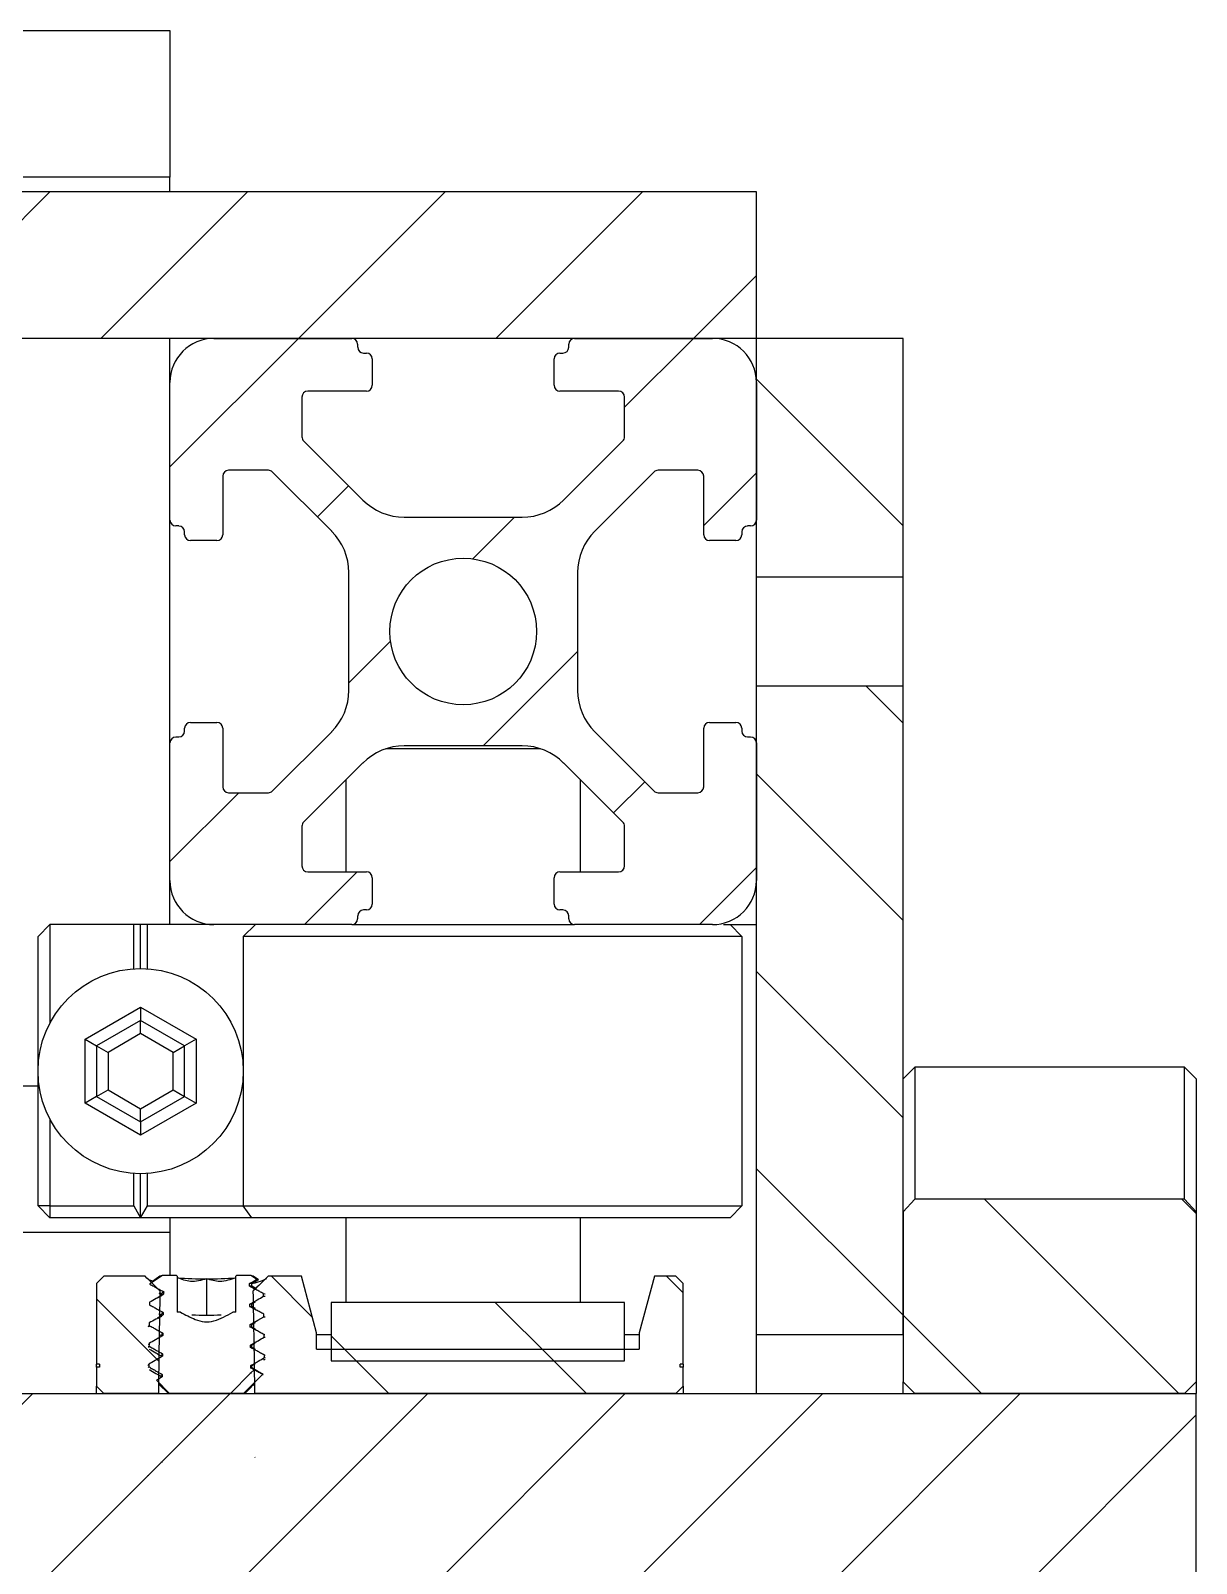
# Model space of a CAD drawing. Header units: millimetres. Extents: x -300 to 1184, y 5 to 1469.
# Drawn here: x 496.56 to 523.06, y 353.55 to 388.41 of the extents above; entities that cross this region are included whole.
import ezdxf

# ---------------------------------------------------------------- set-up
doc = ezdxf.new("R2010")
doc.units = ezdxf.units.MM

msp = doc.modelspace()

# ---------------------------------------------------------------- hatches: boundary and pattern name
at = {"linetype": 'Continuous', "lineweight": 18}
h = msp.add_hatch(dxfattribs=at)
h.set_pattern_fill('ANSI31', style=0)
h.paths.add_polyline_path([(482.403, 381.409), (513.057, 381.409), (513.057, 384.743), (482.403, 384.743)], flags=0)
h = msp.add_hatch(dxfattribs=at)
h.set_pattern_fill('ANSI31', style=0)
edge = h.paths.add_edge_path(flags=0)
edge.add_arc((501.961, 371.209), 0.133, 270, 315, ccw=False)
edge.add_line((501.961, 371.076), (501.057, 371.076))
edge.add_arc((501.057, 371.209), 0.133, 180, 270, ccw=False)
edge.add_line((500.924, 371.209), (500.924, 372.543))
edge.add_arc((500.79, 372.543), 0.133, 0, 90)
edge.add_line((500.79, 372.676), (500.19, 372.676))
edge.add_arc((500.19, 372.543), 0.133, 90, 180)
edge.add_line((500.057, 372.543), (500.057, 372.476))
edge.add_arc((499.924, 372.476), 0.133, 270, 360, ccw=False)
edge.add_line((499.924, 372.343), (499.857, 372.343))
edge.add_arc((499.857, 372.209), 0.133, 90, 180)
edge.add_line((499.724, 372.209), (499.724, 369.076))
edge.add_arc((500.724, 369.076), 1, 180, 270)
edge.add_line((500.724, 368.076), (503.857, 368.076))
edge.add_arc((503.857, 368.209), 0.133, 270, 360)
edge.add_line((503.99, 368.209), (503.99, 368.276))
edge.add_arc((504.124, 368.276), 0.133, 90, 180, ccw=False)
edge.add_line((504.124, 368.409), (504.19, 368.409))
edge.add_arc((504.19, 368.543), 0.133, 270, 360)
edge.add_line((504.324, 368.543), (504.324, 369.143))
edge.add_arc((504.19, 369.143), 0.133, 0, 90)
edge.add_line((504.19, 369.276), (502.857, 369.276))
edge.add_arc((502.857, 369.409), 0.133, 180, 270, ccw=False)
edge.add_line((502.724, 369.409), (502.724, 370.314))
edge.add_arc((502.857, 370.314), 0.133, 135, 180, ccw=False)
edge.add_line((502.763, 370.408), (504.107, 371.752))
edge.add_arc((505.05, 370.809), 1.333, 90, 135, ccw=False)
edge.add_line((505.05, 372.143), (507.731, 372.143))
edge.add_arc((507.731, 370.809), 1.333, 45, 90, ccw=False)
edge.add_line((508.674, 371.752), (510.018, 370.408))
edge.add_arc((509.924, 370.314), 0.133, 0, 45, ccw=False)
edge.add_line((510.057, 370.314), (510.057, 369.409))
edge.add_arc((509.924, 369.409), 0.133, 270, 360, ccw=False)
edge.add_line((509.924, 369.276), (508.59, 369.276))
edge.add_arc((508.59, 369.143), 0.133, 90, 180)
edge.add_line((508.457, 369.143), (508.457, 368.543))
edge.add_arc((508.59, 368.543), 0.133, 180, 270)
edge.add_line((508.59, 368.409), (508.657, 368.409))
edge.add_arc((508.657, 368.276), 0.133, 0, 90, ccw=False)
edge.add_line((508.79, 368.276), (508.79, 368.209))
edge.add_arc((508.924, 368.209), 0.133, 180, 270)
edge.add_line((508.924, 368.076), (512.057, 368.076))
edge.add_arc((512.057, 369.076), 1, 270, 360)
edge.add_line((513.057, 369.076), (513.057, 372.209))
edge.add_arc((512.924, 372.209), 0.133, 0, 90)
edge.add_line((512.924, 372.343), (512.857, 372.343))
edge.add_arc((512.857, 372.476), 0.133, 180, 270, ccw=False)
edge.add_line((512.724, 372.476), (512.724, 372.543))
edge.add_arc((512.59, 372.543), 0.133, 0, 90)
edge.add_line((512.59, 372.676), (511.99, 372.676))
edge.add_arc((511.99, 372.543), 0.133, 90, 180)
edge.add_line((511.857, 372.543), (511.857, 371.209))
edge.add_arc((511.724, 371.209), 0.133, 270, 360, ccw=False)
edge.add_line((511.724, 371.076), (510.819, 371.076))
edge.add_arc((510.819, 371.209), 0.133, 225, 270, ccw=False)
edge.add_line((510.725, 371.115), (509.381, 372.459))
edge.add_arc((510.324, 373.402), 1.333, 180, 225, ccw=False)
edge.add_line((508.99, 373.402), (508.99, 376.083))
edge.add_arc((510.324, 376.083), 1.333, 135, 180, ccw=False)
edge.add_line((509.381, 377.026), (510.725, 378.37))
edge.add_arc((510.819, 378.276), 0.133, 90, 135, ccw=False)
edge.add_line((510.819, 378.409), (511.724, 378.409))
edge.add_arc((511.724, 378.276), 0.133, 0, 90, ccw=False)
edge.add_line((511.857, 378.276), (511.857, 376.943))
edge.add_arc((511.99, 376.943), 0.133, 180, 270)
edge.add_line((511.99, 376.809), (512.59, 376.809))
edge.add_arc((512.59, 376.943), 0.133, 270, 360)
edge.add_line((512.724, 376.943), (512.724, 377.009))
edge.add_arc((512.857, 377.009), 0.133, 90, 180, ccw=False)
edge.add_line((512.857, 377.143), (512.924, 377.143))
edge.add_arc((512.924, 377.276), 0.133, 270, 360)
edge.add_line((513.057, 377.276), (513.057, 380.409))
edge.add_arc((512.057, 380.409), 1, 0, 90)
edge.add_line((512.057, 381.409), (508.924, 381.409))
edge.add_arc((508.924, 381.276), 0.133, 90, 180)
edge.add_line((508.79, 381.276), (508.79, 381.209))
edge.add_arc((508.657, 381.209), 0.133, 270, 360, ccw=False)
edge.add_line((508.657, 381.076), (508.59, 381.076))
edge.add_arc((508.59, 380.943), 0.133, 90, 180)
edge.add_line((508.457, 380.943), (508.457, 380.343))
edge.add_arc((508.59, 380.343), 0.133, 180, 270)
edge.add_line((508.59, 380.209), (509.924, 380.209))
edge.add_arc((509.924, 380.076), 0.133, 0, 90, ccw=False)
edge.add_line((510.057, 380.076), (510.057, 379.172))
edge.add_arc((509.924, 379.172), 0.133, 315, 360, ccw=False)
edge.add_line((510.018, 379.077), (508.674, 377.733))
edge.add_arc((507.731, 378.676), 1.333, 270, 315, ccw=False)
edge.add_line((507.731, 377.343), (505.05, 377.343))
edge.add_arc((505.05, 378.676), 1.333, 225, 270, ccw=False)
edge.add_line((504.107, 377.733), (502.763, 379.077))
edge.add_arc((502.857, 379.172), 0.133, 180, 225, ccw=False)
edge.add_line((502.724, 379.172), (502.724, 380.076))
edge.add_arc((502.857, 380.076), 0.133, 90, 180, ccw=False)
edge.add_line((502.857, 380.209), (504.19, 380.209))
edge.add_arc((504.19, 380.343), 0.133, 270, 360)
edge.add_line((504.324, 380.343), (504.324, 380.943))
edge.add_arc((504.19, 380.943), 0.133, 0, 90)
edge.add_line((504.19, 381.076), (504.124, 381.076))
edge.add_arc((504.124, 381.209), 0.133, 180, 270, ccw=False)
edge.add_line((503.99, 381.209), (503.99, 381.276))
edge.add_arc((503.857, 381.276), 0.133, 0, 90)
edge.add_line((503.857, 381.409), (500.724, 381.409))
edge.add_arc((500.724, 380.409), 1, 90, 180)
edge.add_line((499.724, 380.409), (499.724, 377.276))
edge.add_arc((499.857, 377.276), 0.133, 180, 270)
edge.add_line((499.857, 377.143), (499.924, 377.143))
edge.add_arc((499.924, 377.009), 0.133, 0, 90, ccw=False)
edge.add_line((500.057, 377.009), (500.057, 376.943))
edge.add_arc((500.19, 376.943), 0.133, 180, 270)
edge.add_line((500.19, 376.809), (500.79, 376.809))
edge.add_arc((500.79, 376.943), 0.133, 270, 360)
edge.add_line((500.924, 376.943), (500.924, 378.276))
edge.add_arc((501.057, 378.276), 0.133, 90, 180, ccw=False)
edge.add_line((501.057, 378.409), (501.961, 378.409))
edge.add_arc((501.961, 378.276), 0.133, 45, 90, ccw=False)
edge.add_line((502.056, 378.37), (503.4, 377.026))
edge.add_arc((502.457, 376.083), 1.333, 0, 45, ccw=False)
edge.add_line((503.79, 376.083), (503.79, 373.402))
edge.add_arc((502.457, 373.402), 1.333, 315, 360, ccw=False)
edge.add_line((503.4, 372.459), (502.056, 371.115))
edge = h.paths.add_edge_path(flags=0)
edge.add_arc((506.39, 374.743), 1.667, 0, 360)
h = msp.add_hatch(dxfattribs=at)
h.set_pattern_fill('ANSI31', angle=90, style=0)
h.paths.add_polyline_path([(516.39, 375.981), (516.39, 381.409), (513.057, 381.409), (513.057, 375.981)], flags=0)
h = msp.add_hatch(dxfattribs=at)
h.set_pattern_fill('ANSI31', angle=90, style=0)
h.paths.add_polyline_path([(516.39, 373.504), (513.057, 373.504), (513.057, 358.743), (516.39, 358.743)], flags=0)
h = msp.add_hatch(dxfattribs=at)
h.set_pattern_fill('ANSI31', angle=90, style=0)
h.paths.add_polyline_path([(522.79, 361.83), (516.657, 361.83), (516.39, 361.544), (516.39, 357.676), (516.657, 357.409), (522.79, 357.409), (523.057, 357.676), (523.057, 361.544)], flags=0)
h = msp.add_hatch(dxfattribs=at)
h.set_pattern_fill('ANSI31', angle=90, style=0)
edge = h.paths.add_edge_path(flags=0)
edge.add_line((498.057, 358.076), (498.124, 358.076))
edge.add_line((498.124, 358.076), (498.124, 358.009))
edge.add_line((498.124, 358.009), (498.057, 358.009))
edge.add_line((498.057, 358.009), (498.057, 357.576))
edge.add_line((498.057, 357.576), (498.224, 357.409))
edge.add_line((498.224, 357.409), (499.461, 357.409))
edge.add_ellipse((500.557, 354.743), major_axis=(0, -16.759), ratio=0.066275, start_angle=252.6376, end_angle=260.844, ccw=False)
edge.add_spline(control_points=[(499.497, 359.744), (499.469, 359.77), (499.442, 359.797), (499.414, 359.824), (499.385, 359.853), (499.356, 359.881), (499.327, 359.91), (499.271, 359.965), (499.215, 360.02), (499.158, 360.076)], knot_values=[0.00001, 0.00001, 0.00001, 0.00001, 0.000183, 0.000183, 0.000183, 0.000366, 0.000366, 0.000366, 0.000721, 0.000721, 0.000721, 0.000721], weights=[1, 1, 1, 1, 1, 1, 1, 1, 1, 1], degree=3, periodic=0)
edge.add_line((499.158, 360.076), (498.224, 360.076))
edge.add_line((498.224, 360.076), (498.057, 359.909))
edge.add_line((498.057, 359.909), (498.057, 358.076))
h = msp.add_hatch(dxfattribs=at)
h.set_pattern_fill('ANSI31', style=0)
edge = h.paths.add_edge_path(flags=0)
edge.add_line((501.224, 360.083), (501.224, 359.258))
edge.add_line((501.224, 359.258), (501.153, 359.258))
edge.add_spline(control_points=[(501.153, 359.258), (501.014, 359.185), (500.875, 359.11), (500.725, 359.065), (500.655, 359.043), (500.58, 359.032), (500.507, 359.04), (500.436, 359.047), (500.366, 359.07), (500.3, 359.096), (500.183, 359.142), (500.072, 359.2), (499.961, 359.258)], knot_values=[0, 0, 0, 0, 0.000705, 0.000705, 0.000705, 0.001036, 0.001036, 0.001036, 0.001358, 0.001358, 0.001358, 0.001917, 0.001917, 0.001917, 0.001917], weights=[1, 1, 1, 1, 1, 1, 1, 1, 1, 1, 1, 1, 1], degree=3, periodic=0)
edge.add_line((499.961, 359.258), (499.89, 359.258))
edge.add_line((499.89, 359.258), (499.89, 360.083))
edge.add_spline(control_points=[(499.89, 360.083), (499.885, 360.086), (499.879, 360.09), (499.874, 360.093)], knot_values=[0, 0, 0, 0, 0.00003, 0.00003, 0.00003, 0.00003], weights=[1, 1, 1, 1], degree=3, periodic=0)
edge.add_line((499.874, 360.093), (499.551, 360.093))
edge.add_spline(control_points=[(499.551, 360.093), (499.456, 360.032), (499.362, 359.969), (499.268, 359.906)], knot_values=[0.000203, 0.000203, 0.000203, 0.000203, 0.000711, 0.000711, 0.000711, 0.000711], weights=[1, 1, 1, 1], degree=3, periodic=0)
edge.add_ellipse((500.557, 354.743), major_axis=(0, -20.118), ratio=0.066275, start_angle=255.1276, end_angle=255.1572)
edge.add_spline(control_points=[(499.268, 359.896), (499.297, 359.881), (499.325, 359.865), (499.354, 359.849), (499.383, 359.833), (499.411, 359.818), (499.44, 359.802), (499.487, 359.777), (499.534, 359.751), (499.581, 359.726)], knot_values=[0, 0, 0, 0, 0.000147, 0.000147, 0.000147, 0.000294, 0.000294, 0.000294, 0.000535, 0.000535, 0.000535, 0.000535], weights=[1, 1, 1, 1, 1, 1, 1, 1, 1, 1], degree=3, periodic=0)
edge.add_ellipse((500.557, 354.743), major_axis=(0, 15.545), ratio=0.066275, start_angle=71.3022, end_angle=71.5306)
edge.add_spline(control_points=[(499.58, 359.667), (499.552, 359.651), (499.523, 359.635), (499.495, 359.619), (499.467, 359.603), (499.438, 359.587), (499.41, 359.57), (499.36, 359.542), (499.311, 359.514), (499.261, 359.485)], knot_values=[0, 0, 0, 0, 0.000147, 0.000147, 0.000147, 0.000294, 0.000294, 0.000294, 0.00055, 0.00055, 0.00055, 0.00055], weights=[1, 1, 1, 1, 1, 1, 1, 1, 1, 1], degree=3, periodic=0)
edge.add_ellipse((500.557, 354.743), major_axis=(0, -20.118), ratio=0.066275, start_angle=256.3643, end_angle=256.5362)
edge.add_spline(control_points=[(499.26, 359.427), (499.289, 359.411), (499.317, 359.395), (499.346, 359.379), (499.374, 359.363), (499.403, 359.348), (499.432, 359.332), (499.478, 359.307), (499.525, 359.281), (499.571, 359.256)], knot_values=[0, 0, 0, 0, 0.000147, 0.000147, 0.000147, 0.000294, 0.000294, 0.000294, 0.000532, 0.000532, 0.000532, 0.000532], weights=[1, 1, 1, 1, 1, 1, 1, 1, 1, 1], degree=3, periodic=0)
edge.add_ellipse((500.557, 354.743), major_axis=(0, 15.545), ratio=0.066275, start_angle=73.1218, end_angle=73.3479)
edge.add_spline(control_points=[(499.57, 359.197), (499.542, 359.181), (499.513, 359.165), (499.485, 359.149), (499.457, 359.132), (499.429, 359.116), (499.4, 359.1), (499.352, 359.072), (499.303, 359.044), (499.254, 359.016)], knot_values=[0, 0, 0, 0, 0.000147, 0.000147, 0.000147, 0.000294, 0.000294, 0.000294, 0.000546, 0.000546, 0.000546, 0.000546], weights=[1, 1, 1, 1, 1, 1, 1, 1, 1, 1], degree=3, periodic=0)
edge.add_ellipse((500.557, 354.743), major_axis=(0, -20.118), ratio=0.066275, start_angle=257.7364, end_angle=257.9074)
edge.add_spline(control_points=[(499.253, 358.957), (499.282, 358.941), (499.31, 358.925), (499.339, 358.91), (499.367, 358.894), (499.396, 358.878), (499.424, 358.862), (499.47, 358.836), (499.516, 358.811), (499.562, 358.786)], knot_values=[0, 0, 0, 0, 0.000147, 0.000147, 0.000147, 0.000294, 0.000294, 0.000294, 0.00053, 0.00053, 0.00053, 0.00053], weights=[1, 1, 1, 1, 1, 1, 1, 1, 1, 1], degree=3, periodic=0)
edge.add_ellipse((500.557, 354.743), major_axis=(0, 15.545), ratio=0.066275, start_angle=74.924, end_angle=75.1482)
edge.add_spline(control_points=[(499.561, 358.727), (499.533, 358.711), (499.505, 358.695), (499.476, 358.678), (499.448, 358.662), (499.42, 358.646), (499.392, 358.629), (499.344, 358.602), (499.296, 358.574), (499.248, 358.546)], knot_values=[0, 0, 0, 0, 0.000147, 0.000147, 0.000147, 0.000294, 0.000294, 0.000294, 0.000543, 0.000543, 0.000543, 0.000543], weights=[1, 1, 1, 1, 1, 1, 1, 1, 1, 1], degree=3, periodic=0)
edge.add_ellipse((500.557, 354.743), major_axis=(0, -20.118), ratio=0.066275, start_angle=259.1014, end_angle=259.2715)
edge.add_spline(control_points=[(499.247, 358.488), (499.275, 358.472), (499.304, 358.456), (499.332, 358.44), (499.361, 358.424), (499.389, 358.408), (499.418, 358.392), (499.463, 358.366), (499.509, 358.341), (499.554, 358.316)], knot_values=[0, 0, 0, 0, 0.000147, 0.000147, 0.000147, 0.000294, 0.000294, 0.000294, 0.000528, 0.000528, 0.000528, 0.000528], weights=[1, 1, 1, 1, 1, 1, 1, 1, 1, 1], degree=3, periodic=0)
edge.add_ellipse((500.557, 354.743), major_axis=(0, 15.545), ratio=0.066275, start_angle=76.7111, end_angle=76.9335)
edge.add_spline(control_points=[(499.554, 358.257), (499.525, 358.241), (499.497, 358.224), (499.469, 358.208), (499.441, 358.192), (499.412, 358.175), (499.384, 358.159), (499.337, 358.132), (499.29, 358.104), (499.242, 358.077)], knot_values=[0, 0, 0, 0, 0.000147, 0.000147, 0.000147, 0.000294, 0.000294, 0.000294, 0.00054, 0.00054, 0.00054, 0.00054], weights=[1, 1, 1, 1, 1, 1, 1, 1, 1, 1], degree=3, periodic=0)
edge.add_ellipse((500.557, 354.743), major_axis=(0, -20.118), ratio=0.066275, start_angle=260.4601, end_angle=260.6295)
edge.add_spline(control_points=[(499.242, 358.018), (499.27, 358.002), (499.298, 357.986), (499.327, 357.97), (499.355, 357.954), (499.383, 357.938), (499.412, 357.922), (499.457, 357.896), (499.502, 357.871), (499.548, 357.846)], knot_values=[0, 0, 0, 0, 0.000147, 0.000147, 0.000147, 0.000294, 0.000294, 0.000294, 0.000527, 0.000527, 0.000527, 0.000527], weights=[1, 1, 1, 1, 1, 1, 1, 1, 1, 1], degree=3, periodic=0)
edge.add_ellipse((500.557, 354.743), major_axis=(0, 15.545), ratio=0.066275, start_angle=78.4851, end_angle=78.706)
edge.add_spline(control_points=[(499.547, 357.787), (499.519, 357.771), (499.49, 357.754), (499.462, 357.738), (499.447, 357.729), (499.432, 357.72), (499.417, 357.712)], knot_values=[0, 0, 0, 0, 0.000147, 0.000147, 0.000147, 0.000225, 0.000225, 0.000225, 0.000225], weights=[1, 1, 1, 1, 1, 1, 1], degree=3, periodic=0)
edge.add_spline(control_points=[(499.417, 357.712), (499.514, 357.615), (499.611, 357.518), (499.709, 357.421)], knot_values=[0.000173, 0.000173, 0.000173, 0.000173, 0.000791, 0.000791, 0.000791, 0.000791], weights=[1, 1, 1, 1], degree=3, periodic=0)
edge.add_line((499.709, 357.421), (501.405, 357.421))
edge.add_spline(control_points=[(501.405, 357.421), (501.547, 357.562), (501.688, 357.703), (501.829, 357.844)], knot_values=[0, 0, 0, 0, 0.000898, 0.000898, 0.000898, 0.000898], weights=[1, 1, 1, 1], degree=3, periodic=0)
edge.add_spline(control_points=[(501.829, 357.844), (501.816, 357.851), (501.803, 357.858), (501.789, 357.866), (501.761, 357.882), (501.732, 357.897), (501.704, 357.913), (501.657, 357.939), (501.611, 357.964), (501.565, 357.989)], knot_values=[0.000078, 0.000078, 0.000078, 0.000078, 0.000147, 0.000147, 0.000147, 0.000294, 0.000294, 0.000294, 0.000531, 0.000531, 0.000531, 0.000531], weights=[1, 1, 1, 1, 1, 1, 1, 1, 1, 1], degree=3, periodic=0)
edge.add_ellipse((500.557, 354.743), major_axis=(0, 15.545), ratio=0.066275, start_angle=282.0554, end_angle=282.2747)
edge.add_spline(control_points=[(501.564, 358.047), (501.592, 358.064), (501.62, 358.08), (501.648, 358.097), (501.676, 358.113), (501.705, 358.13), (501.733, 358.146), (501.779, 358.173), (501.824, 358.199), (501.87, 358.226)], knot_values=[0, 0, 0, 0, 0.000147, 0.000147, 0.000147, 0.000294, 0.000294, 0.000294, 0.000532, 0.000532, 0.000532, 0.000532], weights=[1, 1, 1, 1, 1, 1, 1, 1, 1, 1], degree=3, periodic=0)
edge.add_ellipse((500.557, 354.743), major_axis=(0, -20.118), ratio=0.066275, start_angle=99.9704, end_angle=100.1388)
edge.add_spline(control_points=[(501.87, 358.284), (501.841, 358.3), (501.813, 358.316), (501.784, 358.331), (501.755, 358.347), (501.727, 358.363), (501.698, 358.378), (501.651, 358.404), (501.604, 358.429), (501.558, 358.455)], knot_values=[0, 0, 0, 0, 0.000147, 0.000147, 0.000147, 0.000294, 0.000294, 0.000294, 0.000533, 0.000533, 0.000533, 0.000533], weights=[1, 1, 1, 1, 1, 1, 1, 1, 1, 1], degree=3, periodic=0)
edge.add_ellipse((500.557, 354.743), major_axis=(0, 15.545), ratio=0.066275, start_angle=283.8154, end_angle=284.0363)
edge.add_spline(control_points=[(501.557, 358.513), (501.585, 358.529), (501.613, 358.546), (501.641, 358.562), (501.669, 358.578), (501.698, 358.595), (501.726, 358.611), (501.772, 358.638), (501.818, 358.665), (501.864, 358.692)], knot_values=[0, 0, 0, 0, 0.000147, 0.000147, 0.000147, 0.000294, 0.000294, 0.000294, 0.000534, 0.000534, 0.000534, 0.000534], weights=[1, 1, 1, 1, 1, 1, 1, 1, 1, 1], degree=3, periodic=0)
edge.add_ellipse((500.557, 354.743), major_axis=(0, -20.118), ratio=0.066275, start_angle=101.3205, end_angle=101.4897)
edge.add_spline(control_points=[(501.864, 358.75), (501.835, 358.766), (501.807, 358.781), (501.778, 358.797), (501.749, 358.813), (501.721, 358.828), (501.692, 358.844), (501.645, 358.869), (501.597, 358.895), (501.549, 358.92)], knot_values=[0, 0, 0, 0, 0.000147, 0.000147, 0.000147, 0.000294, 0.000294, 0.000294, 0.000536, 0.000536, 0.000536, 0.000536], weights=[1, 1, 1, 1, 1, 1, 1, 1, 1, 1], degree=3, periodic=0)
edge.add_ellipse((500.557, 354.743), major_axis=(0, 15.545), ratio=0.066275, start_angle=285.5888, end_angle=285.8115)
edge.add_spline(control_points=[(501.548, 358.978), (501.577, 358.995), (501.605, 359.011), (501.633, 359.027), (501.661, 359.044), (501.689, 359.06), (501.718, 359.076), (501.764, 359.103), (501.811, 359.131), (501.858, 359.158)], knot_values=[0, 0, 0, 0, 0.000147, 0.000147, 0.000147, 0.000294, 0.000294, 0.000294, 0.000537, 0.000537, 0.000537, 0.000537], weights=[1, 1, 1, 1, 1, 1, 1, 1, 1, 1], degree=3, periodic=0)
edge.add_ellipse((500.557, 354.743), major_axis=(0, -20.118), ratio=0.066275, start_angle=102.677, end_angle=102.847)
edge.add_spline(control_points=[(501.857, 359.216), (501.828, 359.232), (501.8, 359.247), (501.771, 359.263), (501.742, 359.278), (501.714, 359.294), (501.685, 359.309), (501.637, 359.335), (501.589, 359.36), (501.54, 359.385)], knot_values=[0, 0, 0, 0, 0.000147, 0.000147, 0.000147, 0.000294, 0.000294, 0.000294, 0.000539, 0.000539, 0.000539, 0.000539], weights=[1, 1, 1, 1, 1, 1, 1, 1, 1, 1], degree=3, periodic=0)
edge.add_ellipse((500.557, 354.743), major_axis=(0, 15.545), ratio=0.066275, start_angle=287.3776, end_angle=287.6024)
edge.add_spline(control_points=[(501.539, 359.444), (501.567, 359.46), (501.596, 359.476), (501.624, 359.492), (501.652, 359.509), (501.68, 359.525), (501.709, 359.541), (501.756, 359.569), (501.803, 359.596), (501.851, 359.624)], knot_values=[0, 0, 0, 0, 0.000147, 0.000147, 0.000147, 0.000294, 0.000294, 0.000294, 0.00054, 0.00054, 0.00054, 0.00054], weights=[1, 1, 1, 1, 1, 1, 1, 1, 1, 1], degree=3, periodic=0)
edge.add_ellipse((500.557, 354.743), major_axis=(0, -20.118), ratio=0.066275, start_angle=104.0408, end_angle=104.2118)
edge.add_spline(control_points=[(501.85, 359.682), (501.821, 359.697), (501.792, 359.713), (501.763, 359.728), (501.735, 359.743), (501.706, 359.759), (501.677, 359.774), (501.628, 359.8), (501.579, 359.825), (501.53, 359.851)], knot_values=[0, 0, 0, 0, 0.000147, 0.000147, 0.000147, 0.000294, 0.000294, 0.000294, 0.000542, 0.000542, 0.000542, 0.000542], weights=[1, 1, 1, 1, 1, 1, 1, 1, 1, 1], degree=3, periodic=0)
edge.add_ellipse((500.557, 354.743), major_axis=(0, 15.545), ratio=0.066275, start_angle=289.1841, end_angle=289.4113)
edge.add_spline(control_points=[(501.529, 359.909), (501.557, 359.925), (501.585, 359.941), (501.614, 359.958), (501.641, 359.974), (501.669, 359.99), (501.697, 360.006)], knot_values=[0, 0, 0, 0, 0.000147, 0.000147, 0.000147, 0.000291, 0.000291, 0.000291, 0.000291], weights=[1, 1, 1, 1, 1, 1, 1], degree=3, periodic=0)
edge.add_spline(control_points=[(501.697, 360.006), (501.652, 360.035), (501.608, 360.064), (501.563, 360.093)], knot_values=[0.000191, 0.000191, 0.000191, 0.000191, 0.000431, 0.000431, 0.000431, 0.000431], weights=[1, 1, 1, 1], degree=3, periodic=0)
edge.add_line((501.563, 360.093), (501.24, 360.093))
edge.add_spline(control_points=[(501.24, 360.093), (501.235, 360.09), (501.229, 360.086), (501.224, 360.083)], knot_values=[0.000155, 0.000155, 0.000155, 0.000155, 0.000184, 0.000184, 0.000184, 0.000184], weights=[1, 1, 1, 1], degree=3, periodic=0)
h = msp.add_hatch(dxfattribs=at)
h.set_pattern_fill('ANSI31', angle=90, style=0)
edge = h.paths.add_edge_path(flags=0)
edge.add_line((510.736, 360.076), (510.39, 358.787))
edge.add_line((510.39, 358.787), (510.39, 358.417))
edge.add_line((510.39, 358.417), (503.057, 358.417))
edge.add_line((503.057, 358.417), (503.057, 358.787))
edge.add_line((503.057, 358.787), (502.712, 360.076))
edge.add_line((502.712, 360.076), (501.956, 360.076))
edge.add_spline(control_points=[(501.956, 360.076), (501.928, 360.048), (501.9, 360.021), (501.872, 359.993), (501.843, 359.964), (501.814, 359.936), (501.785, 359.907), (501.729, 359.853), (501.673, 359.798), (501.617, 359.744)], knot_values=[0.000005, 0.000005, 0.000005, 0.000005, 0.000183, 0.000183, 0.000183, 0.000366, 0.000366, 0.000366, 0.000717, 0.000717, 0.000717, 0.000717], weights=[1, 1, 1, 1, 1, 1, 1, 1, 1, 1], degree=3, periodic=0)
edge.add_ellipse((500.557, 354.743), major_axis=(0, -16.759), ratio=0.066275, start_angle=99.156, end_angle=107.3633, ccw=False)
edge.add_line((501.654, 357.409), (511.224, 357.409))
edge.add_line((511.224, 357.409), (511.39, 357.576))
edge.add_line((511.39, 357.576), (511.39, 358.009))
edge.add_line((511.39, 358.009), (511.324, 358.009))
edge.add_line((511.324, 358.009), (511.324, 358.076))
edge.add_line((511.324, 358.076), (511.39, 358.076))
edge.add_line((511.39, 358.076), (511.39, 359.909))
edge.add_line((511.39, 359.909), (511.224, 360.076))
edge.add_line((511.224, 360.076), (510.736, 360.076))
h = msp.add_hatch(dxfattribs=at)
h.set_pattern_fill('ANSI31', angle=90, style=0)
h.paths.add_polyline_path([(503.39, 359.484), (503.39, 358.151), (510.057, 358.151), (510.057, 359.484)], flags=0)
h = msp.add_hatch(dxfattribs=at)
h.set_pattern_fill('ANSI31', style=0)
h.paths.add_polyline_path([(199.057, 352.076), (523.057, 352.076), (523.057, 357.409), (199.057, 357.409)], flags=0)

# ---------------------------------------------------------------- linework, layer by layer
at = {"color": 7, "linetype": 'Continuous', "lineweight": 25}
for p, q in [((496.39, 388.409), (499.724, 388.409)), ((499.724, 388.409), (499.724, 385.076)), ((499.724, 385.076), (496.39, 385.076)), ((499.724, 384.743), (499.724, 385.076)), ((513.057, 384.743), (482.403, 384.743)), ((513.057, 381.409), (513.057, 384.743)), ((513.057, 381.409), (482.403, 381.409)), ((499.724, 380.409), (499.724, 381.409)), ((500.724, 381.409), (503.857, 381.409)), ((508.924, 381.409), (512.057, 381.409)), ((516.39, 381.409), (513.057, 381.409)), ((513.057, 375.981), (513.057, 381.409)), ((516.39, 375.981), (516.39, 381.409)), ((503.99, 381.276), (503.99, 381.209)), ((504.124, 381.076), (504.19, 381.076)), ((508.59, 381.076), (508.657, 381.076)), ((508.79, 381.209), (508.79, 381.276)), ((504.324, 380.943), (504.324, 380.343)), ((508.457, 380.343), (508.457, 380.943)), ((499.724, 377.276), (499.724, 380.409)), ((513.057, 380.409), (513.057, 377.276)), ((502.724, 380.076), (502.724, 379.172)), ((504.19, 380.209), (502.857, 380.209)), ((509.924, 380.209), (508.59, 380.209)), ((510.057, 379.172), (510.057, 380.076)), ((502.763, 379.077), (504.107, 377.733)), ((508.674, 377.733), (510.018, 379.077)), ((500.924, 378.276), (500.924, 376.943)), ((501.961, 378.409), (501.057, 378.409)), ((503.4, 377.026), (502.056, 378.37)), ((510.725, 378.37), (509.381, 377.026)), ((511.724, 378.409), (510.819, 378.409)), ((511.857, 376.943), (511.857, 378.276)), ((499.724, 372.209), (499.724, 377.276)), ((505.05, 377.343), (507.731, 377.343)), ((499.924, 377.143), (499.857, 377.143)), ((500.057, 376.943), (500.057, 377.009)), ((512.724, 377.009), (512.724, 376.943)), ((512.924, 377.143), (512.857, 377.143)), ((500.79, 376.809), (500.19, 376.809)), ((512.59, 376.809), (511.99, 376.809)), ((503.79, 373.402), (503.79, 376.083)), ((508.99, 376.083), (508.99, 373.402)), ((516.39, 375.981), (513.057, 375.981)), ((513.057, 373.504), (513.057, 375.981)), ((516.39, 373.504), (516.39, 375.981)), ((513.057, 373.504), (516.39, 373.504)), ((513.057, 358.743), (513.057, 373.504)), ((516.39, 358.743), (516.39, 373.504)), ((500.19, 372.676), (500.79, 372.676)), ((511.99, 372.676), (512.59, 372.676)), ((499.857, 372.343), (499.924, 372.343)), ((500.057, 372.476), (500.057, 372.543)), ((500.924, 372.543), (500.924, 371.209)), ((502.056, 371.115), (503.4, 372.459)), ((509.381, 372.459), (510.725, 371.115)), ((511.857, 371.209), (511.857, 372.543)), ((512.724, 372.543), (512.724, 372.476)), ((512.857, 372.343), (512.924, 372.343)), ((499.724, 369.076), (499.724, 372.209)), ((508.147, 372.076), (504.633, 372.076)), ((507.731, 372.143), (505.05, 372.143)), ((513.057, 372.209), (513.057, 369.076)), ((504.107, 371.752), (502.763, 370.408)), ((510.018, 370.408), (508.674, 371.752)), ((503.724, 371.369), (503.724, 369.276)), ((509.057, 369.276), (509.057, 371.369)), ((501.057, 371.076), (501.961, 371.076)), ((510.819, 371.076), (511.724, 371.076)), ((502.724, 370.314), (502.724, 369.409)), ((510.057, 369.409), (510.057, 370.314)), ((502.857, 369.276), (504.19, 369.276)), ((508.59, 369.276), (509.924, 369.276)), ((499.724, 368.076), (499.724, 369.076)), ((504.324, 369.143), (504.324, 368.543)), ((508.457, 368.543), (508.457, 369.143)), ((503.99, 368.276), (503.99, 368.209)), ((504.19, 368.409), (504.124, 368.409)), ((508.657, 368.409), (508.59, 368.409)), ((508.79, 368.209), (508.79, 368.276)), ((496.99, 368.076), (496.724, 367.809)), ((496.724, 361.676), (496.724, 367.809)), ((496.99, 368.076), (496.99, 365.826)), ((498.903, 368.076), (496.99, 368.076)), ((498.903, 367.071), (498.903, 368.076)), ((499.057, 368.076), (498.903, 368.076)), ((499.057, 367.076), (499.057, 368.076)), ((499.211, 368.076), (499.057, 368.076)), ((499.211, 367.071), (499.211, 368.076)), ((500.724, 368.076), (499.211, 368.076)), ((503.857, 368.076), (500.724, 368.076)), ((501.39, 367.809), (501.671, 368.076)), ((501.39, 367.809), (501.39, 361.676)), ((503.217, 367.809), (501.39, 367.809)), ((509.564, 367.809), (503.217, 367.809)), ((503.857, 368.076), (508.924, 368.076)), ((512.057, 368.076), (508.924, 368.076)), ((512.564, 367.809), (509.564, 367.809)), ((512.31, 368.076), (512.457, 368.076)), ((512.457, 368.076), (512.724, 367.809)), ((512.457, 368.076), (513.057, 368.076)), ((512.724, 367.809), (512.564, 367.809)), ((512.724, 367.809), (512.724, 361.676)), ((497.797, 365.47), (499.057, 366.198)), ((499.057, 366.198), (500.317, 365.47)), ((499.057, 366.198), (499.057, 365.897)), ((499.057, 365.897), (498.057, 365.32)), ((500.057, 365.32), (499.057, 365.897)), ((499.057, 365.597), (499.057, 365.897)), ((497.797, 364.015), (497.797, 365.47)), ((497.797, 365.47), (498.057, 365.32)), ((499.057, 365.597), (498.317, 365.17)), ((499.797, 365.17), (499.057, 365.597)), ((500.317, 365.47), (500.057, 365.32)), ((500.317, 365.47), (500.317, 364.015)), ((498.057, 365.32), (498.057, 364.165)), ((498.057, 365.32), (498.317, 365.17)), ((498.317, 365.17), (498.317, 364.315)), ((499.797, 365.17), (500.057, 365.32)), ((499.797, 364.315), (499.797, 365.17)), ((500.057, 364.165), (500.057, 365.32)), ((516.657, 364.83), (516.39, 364.564)), ((522.79, 364.83), (516.657, 364.83)), ((516.657, 364.83), (516.657, 364.599)), ((523.057, 364.564), (522.79, 364.83)), ((522.79, 364.599), (522.79, 364.83)), ((496.39, 364.409), (496.724, 364.409)), ((498.057, 364.165), (498.317, 364.315)), ((498.317, 364.315), (499.057, 363.888)), ((499.057, 363.888), (499.797, 364.315)), ((499.797, 364.315), (500.057, 364.165)), ((516.657, 364.599), (516.657, 361.83)), ((522.79, 361.83), (522.79, 364.599)), ((523.057, 364.564), (523.057, 364.351)), ((523.057, 364.351), (523.057, 361.544)), ((498.057, 364.165), (497.797, 364.015)), ((499.057, 363.288), (497.797, 364.015)), ((498.057, 364.165), (499.057, 363.588)), ((499.057, 363.588), (500.057, 364.165)), ((500.317, 364.015), (499.057, 363.288)), ((500.057, 364.165), (500.317, 364.015)), ((496.99, 363.659), (496.99, 361.676)), ((499.057, 363.588), (499.057, 363.888)), ((499.057, 363.588), (499.057, 363.288)), ((498.903, 361.676), (498.903, 362.414)), ((499.057, 361.409), (499.057, 362.409)), ((499.211, 361.676), (499.211, 362.414)), ((496.724, 361.676), (496.99, 361.409)), ((496.99, 361.676), (496.724, 361.676)), ((496.99, 361.676), (496.99, 361.409)), ((496.99, 361.676), (498.903, 361.676)), ((498.903, 361.676), (499.057, 361.409)), ((499.057, 361.409), (499.211, 361.676)), ((499.211, 361.676), (501.39, 361.676)), ((501.39, 361.676), (503.217, 361.676)), ((501.585, 361.409), (501.39, 361.676)), ((503.217, 361.676), (509.564, 361.676)), ((509.564, 361.676), (512.564, 361.676)), ((512.457, 361.409), (512.724, 361.676)), ((512.564, 361.676), (512.724, 361.676)), ((516.657, 361.83), (516.39, 361.544)), ((516.39, 361.544), (516.39, 357.676)), ((522.79, 361.83), (516.657, 361.83)), ((523.057, 361.544), (522.79, 361.83)), ((523.057, 361.544), (523.057, 357.676)), ((499.057, 361.409), (496.99, 361.409)), ((501.585, 361.409), (499.057, 361.409)), ((499.724, 361.409), (499.724, 361.076)), ((503.471, 361.409), (501.585, 361.409)), ((509.31, 361.409), (503.471, 361.409)), ((503.724, 361.409), (503.724, 359.484)), ((509.057, 359.484), (509.057, 361.409)), ((512.31, 361.409), (509.31, 361.409)), ((512.457, 361.409), (512.31, 361.409)), ((499.724, 361.076), (496.39, 361.076)), ((499.724, 361.076), (499.724, 360.093)), ((498.224, 360.076), (498.057, 359.909)), ((498.057, 359.909), (498.057, 358.076)), ((499.158, 360.076), (498.224, 360.076)), ((499.331, 359.962), (499.265, 359.987)), ((499.551, 360.093), (499.268, 359.906)), ((499.495, 360.077), (499.297, 359.939)), ((499.874, 360.093), (499.551, 360.093)), ((499.874, 360.093), (499.89, 360.083)), ((499.89, 360.083), (499.89, 359.258)), ((500.557, 360.019), (500.557, 359.194)), ((501.224, 360.083), (501.24, 360.093)), ((501.224, 359.258), (501.224, 360.083)), ((501.563, 360.093), (501.24, 360.093)), ((501.697, 360.006), (501.563, 360.093)), ((501.619, 360.077), (501.563, 360.093)), ((501.677, 359.802), (501.586, 359.854)), ((501.587, 359.854), (501.587, 359.912)), ((501.728, 360.001), (501.619, 360.077)), ((502.712, 360.076), (501.956, 360.076)), ((503.057, 358.787), (502.712, 360.076)), ((510.736, 360.076), (510.39, 358.787)), ((511.224, 360.076), (510.736, 360.076)), ((511.39, 359.909), (511.224, 360.076)), ((511.39, 358.076), (511.39, 359.909)), ((499.529, 359.63), (499.448, 359.583)), ((499.472, 359.693), (499.527, 359.662)), ((499.515, 359.692), (499.549, 359.682)), ((499.527, 359.679), (499.527, 359.629)), ((501.586, 359.447), (501.666, 359.493)), ((501.587, 359.388), (501.587, 359.446)), ((510.057, 359.484), (503.39, 359.484)), ((503.39, 359.484), (503.39, 358.151)), ((510.057, 358.151), (510.057, 359.484)), ((499.528, 359.162), (499.447, 359.116)), ((499.472, 359.227), (499.527, 359.196)), ((499.527, 359.213), (499.527, 359.161)), ((499.961, 359.258), (499.89, 359.258)), ((501.224, 359.258), (501.153, 359.258)), ((501.665, 359.342), (501.586, 359.388)), ((501.858, 359.158), (501.89, 359.155)), ((499.473, 358.761), (499.527, 358.73)), ((499.527, 358.748), (499.527, 358.707)), ((501.585, 358.981), (501.665, 359.027)), ((501.665, 358.876), (501.586, 358.922)), ((501.587, 358.922), (501.587, 358.981)), ((501.864, 358.75), (501.882, 358.749)), ((503.057, 358.417), (503.057, 358.787)), ((503.39, 358.747), (503.057, 358.747)), ((510.39, 358.747), (510.057, 358.747)), ((510.39, 358.787), (510.39, 358.417)), ((516.39, 358.743), (513.057, 358.743)), ((513.057, 357.409), (513.057, 358.743)), ((499.241, 358.457), (499.247, 358.488)), ((499.242, 358.515), (499.248, 358.546)), ((499.557, 358.724), (499.45, 358.663)), ((501.584, 358.516), (501.664, 358.562)), ((501.587, 358.457), (501.587, 358.515)), ((501.668, 358.411), (501.587, 358.457)), ((501.864, 358.692), (501.89, 358.69)), ((503.057, 358.417), (510.39, 358.417)), ((498.124, 358.076), (498.057, 358.076)), ((498.057, 358.009), (498.057, 358.076)), ((498.124, 358.076), (498.124, 358.009)), ((499.226, 358.049), (499.242, 358.077)), ((499.527, 358.282), (499.527, 358.242)), ((501.583, 358.05), (501.663, 358.096)), ((501.587, 357.991), (501.587, 358.049)), ((501.87, 358.226), (501.89, 358.224)), ((503.39, 358.151), (510.057, 358.151)), ((511.39, 358.076), (511.324, 358.076)), ((511.324, 358.009), (511.324, 358.076)), ((511.39, 358.076), (511.39, 358.009)), ((498.124, 358.009), (498.057, 358.009)), ((498.057, 358.009), (498.057, 357.576)), ((499.228, 358.004), (499.242, 358.018)), ((499.417, 357.712), (499.709, 357.421)), ((499.527, 357.817), (499.527, 357.775)), ((499.548, 357.846), (499.539, 357.817)), ((501.405, 357.421), (501.829, 357.844)), ((511.39, 358.009), (511.324, 358.009)), ((511.39, 357.576), (511.39, 358.009)), ((199.057, 357.409), (523.057, 357.409)), ((498.224, 357.409), (498.057, 357.576)), ((498.057, 357.409), (498.057, 357.576)), ((499.461, 357.409), (498.224, 357.409)), ((499.461, 357.409), (499.446, 357.403)), ((499.463, 357.634), (499.688, 357.409)), ((499.69, 357.409), (499.709, 357.421)), ((499.709, 357.421), (501.405, 357.421)), ((501.405, 357.421), (501.424, 357.409)), ((501.426, 357.409), (501.585, 357.568)), ((501.576, 357.582), (501.61, 357.606)), ((501.587, 357.572), (501.587, 357.584)), ((501.617, 357.599), (501.651, 357.634)), ((501.668, 357.403), (501.654, 357.409)), ((511.224, 357.409), (501.654, 357.409)), ((511.39, 357.576), (511.224, 357.409)), ((511.39, 357.576), (511.39, 357.409)), ((516.39, 357.676), (516.657, 357.409)), ((516.39, 357.409), (516.39, 357.676)), ((522.79, 357.409), (516.657, 357.409)), ((522.79, 357.409), (523.057, 357.676)), ((523.057, 357.676), (523.057, 357.409)), ((523.057, 352.076), (523.057, 357.409))]:
    msp.add_line(p, q, dxfattribs=at)
at = {"color": 7, "linetype": 'Continuous', "lineweight": 25, "flags": 128}
for points in [[(501.548, 358.978), (501.633, 359.027), (501.718, 359.076), (501.858, 359.158)], [(499.547, 357.787), (499.462, 357.738), (499.417, 357.712)], [(501.585, 357.568), (501.586, 357.569), (501.586, 357.576), (501.576, 357.582)]]:
    msp.add_lwpolyline(points, dxfattribs=at)
at = {"color": 7, "linetype": 'Continuous', "lineweight": 25}
for centre, radius in [((506.39, 374.743), 1.667), ((499.057, 364.743), 2.333)]:
    msp.add_circle(centre, radius, dxfattribs=at)
for centre, radius, start, end in [((500.724, 380.409), 1, 90, 180), ((503.857, 381.276), 0.133, 0, 90), ((508.924, 381.276), 0.133, 90, 180), ((512.057, 380.409), 1, 0, 90), ((504.124, 381.209), 0.133, 180, 270), ((504.19, 380.943), 0.133, 0, 90), ((508.59, 380.943), 0.133, 90, 180), ((508.657, 381.209), 0.133, 270, 360), ((502.857, 380.076), 0.133, 90, 180), ((504.19, 380.343), 0.133, 270, 0), ((508.59, 380.343), 0.133, 180, 270), ((509.924, 380.076), 0.133, 0, 90), ((502.857, 379.172), 0.133, 180, 225), ((509.924, 379.172), 0.133, 315, 0), ((501.057, 378.276), 0.133, 90, 180), ((501.961, 378.276), 0.133, 45, 90), ((510.819, 378.276), 0.133, 90, 135), ((511.724, 378.276), 0.133, 0, 90), ((505.05, 378.676), 1.333, 225, 270), ((507.731, 378.676), 1.333, 270, 315), ((499.857, 377.276), 0.133, 180, 270), ((512.924, 377.276), 0.133, 270, 0), ((499.924, 377.009), 0.133, 0, 90), ((500.19, 376.943), 0.133, 180, 270), ((500.79, 376.943), 0.133, 270, 0), ((502.457, 376.083), 1.333, 0, 45), ((510.324, 376.083), 1.333, 135, 180), ((511.99, 376.943), 0.133, 180, 270), ((512.59, 376.943), 0.133, 270, 0), ((512.857, 377.009), 0.133, 90, 180), ((502.457, 373.402), 1.333, 315, 0), ((510.324, 373.402), 1.333, 180, 225), ((500.19, 372.543), 0.133, 90, 180), ((500.79, 372.543), 0.133, 0, 90), ((511.99, 372.543), 0.133, 90, 180), ((512.59, 372.543), 0.133, 0, 90), ((499.857, 372.209), 0.133, 90, 180), ((499.924, 372.476), 0.133, 270, 0), ((512.857, 372.476), 0.133, 180, 270), ((512.924, 372.209), 0.133, 0, 90), ((505.05, 370.809), 1.333, 90, 135), ((507.731, 370.809), 1.333, 45, 90), ((501.057, 371.209), 0.133, 180, 270), ((501.961, 371.209), 0.133, 270, 315), ((510.819, 371.209), 0.133, 225, 270), ((511.724, 371.209), 0.133, 270, 0), ((502.857, 370.314), 0.133, 135, 180), ((509.924, 370.314), 0.133, 0, 45), ((502.857, 369.409), 0.133, 180, 270), ((504.19, 369.143), 0.133, 0, 90), ((508.59, 369.143), 0.133, 90, 180), ((509.924, 369.409), 0.133, 270, 0), ((500.724, 369.076), 1, 180, 270), ((512.057, 369.076), 1, 270, 360), ((504.19, 368.543), 0.133, 270, 0), ((508.59, 368.543), 0.133, 180, 270), ((503.857, 368.209), 0.133, 270, 0), ((504.124, 368.276), 0.133, 90, 180), ((508.657, 368.276), 0.133, 0, 90), ((508.924, 368.209), 0.133, 180, 270), ((499.569, 359.934), 0.16, 96.2537, 117.2149), ((500.485, 366.853), 6.835, 265.0113, 270.6062), ((500.629, 366.853), 6.835, 269.3938, 274.9887), ((500.557, 368.469), 9.275, 267.9403, 272.0597)]:
    msp.add_arc(centre, radius, start, end, dxfattribs=at)
for major_axis, start_param, end_param in [((0, -20.118), 4.452817, 4.453333), ((0, 15.545), 5.047215, 5.05118), ((0, -20.118), 4.474401, 4.477402), ((0, -16.759), 4.409357, 4.552587), ((0, 15.545), 1.244457, 1.248445), ((0, 15.545), 5.015685, 5.019609), ((0, -16.759), 1.730599, 1.873843), ((0, -20.118), 1.815854, 1.818839), ((0, 15.545), 1.276216, 1.280163), ((0, -20.118), 1.792052, 1.79502), ((0, -20.118), 4.498348, 4.501333), ((0, 15.545), 1.30767, 1.311583), ((0, 15.545), 4.984464, 4.988351), ((0, -20.118), 1.768376, 1.771329), ((0, -20.118), 4.522172, 4.525142), ((0, 15.545), 4.953513, 4.957368), ((0, -20.118), 4.545886, 4.548843), ((0, 15.545), 1.338861, 1.342743), ((0, 15.545), 4.922795, 4.926623), ((0, -20.118), 1.744813, 1.747752), ((0, 15.545), 1.369823, 1.373679)]:
    msp.add_ellipse((500.557, 354.743), major_axis=major_axis, ratio=0.066275, start_param=start_param, end_param=end_param, dxfattribs=at)
for points, knots in [([(499.497, 359.744), (499.469, 359.77), (499.413, 359.826), (499.3, 359.936), (499.215, 360.02), (499.158, 360.076)], [0, 0, 0, 0, 0.243346, 0.50039, 1, 1, 1, 1]), ([(499.268, 359.896), (499.297, 359.881), (499.354, 359.849), (499.458, 359.792), (499.534, 359.751), (499.581, 359.726)], [0, 0, 0, 0, 0.274551, 0.549102, 1, 1, 1, 1]), ([(500.557, 360.019), (500.435, 359.985), (500.211, 359.924), (499.99, 360.007), (499.89, 360.044)], [0, 0, 0, 0, 0.548253, 1, 1, 1, 1]), ([(501.224, 360.044), (501.101, 360.002), (500.878, 359.923), (500.657, 359.989), (500.557, 360.019)], [0, 0, 0, 0, 0.548253, 1, 1, 1, 1]), ([(501.529, 359.909), (501.557, 359.925), (501.613, 359.957), (501.669, 359.99), (501.697, 360.006)], [0, 0, 0, 0, 0.504522, 1, 1, 1, 1]), ([(501.575, 359.912), (501.576, 359.911), (501.576, 359.91), (501.54, 359.909), (501.529, 359.909)], [0, 0, 0, 0, 0.700318, 1, 1, 1, 1]), ([(501.572, 359.854), (501.578, 359.854), (501.592, 359.852), (501.553, 359.851), (501.53, 359.851)], [0, 0, 0, 0, 0.4217668, 1, 1, 1, 1]), ([(501.85, 359.682), (501.821, 359.697), (501.763, 359.728), (501.657, 359.785), (501.579, 359.825), (501.53, 359.851)], [0, 0, 0, 0, 0.270707, 0.541414, 1, 1, 1, 1]), ([(501.581, 359.913), (501.608, 359.928), (501.661, 359.959), (501.715, 359.99), (501.741, 360.006)], [0, 0, 0, 0, 0.499957, 1, 1, 1, 1]), ([(501.875, 359.996), (501.86, 359.989), (501.807, 359.963), (501.678, 359.928), (501.587, 359.904)], [0, 0, 0, 0, 0.297931, 1, 1, 1, 1]), ([(501.956, 360.076), (501.928, 360.048), (501.871, 359.992), (501.758, 359.881), (501.673, 359.798), (501.617, 359.744)], [0, 0, 0, 0, 0.2493492, 0.5062941, 1, 1, 1, 1]), ([(501.703, 359.991), (501.719, 359.994), (501.746, 359.998), (501.711, 360.003), (501.697, 360.006)], [0, 0, 0, 0, 0.586871, 1, 1, 1, 1]), ([(499.58, 359.667), (499.552, 359.651), (499.495, 359.619), (499.389, 359.558), (499.311, 359.514), (499.261, 359.485)], [0, 0, 0, 0, 0.266759, 0.533518, 1, 1, 1, 1]), ([(499.581, 359.726), (499.57, 359.721), (499.536, 359.706), (499.538, 359.69), (499.54, 359.679)], [0, 0, 0, 0, 0.3317, 1, 1, 1, 1]), ([(499.58, 359.667), (499.567, 359.662), (499.551, 359.656), (499.55, 359.65), (499.55, 359.648)], [0, 0, 0, 0, 0.783871, 1, 1, 1, 1]), ([(501.539, 359.444), (501.567, 359.46), (501.624, 359.492), (501.728, 359.552), (501.803, 359.596), (501.851, 359.624)], [0, 0, 0, 0, 0.271923, 0.543846, 1, 1, 1, 1]), ([(501.576, 359.447), (501.58, 359.447), (501.602, 359.445), (501.567, 359.444), (501.539, 359.444)], [0, 0, 0, 0, 0.210862, 1, 1, 1, 1]), ([(501.85, 359.682), (501.85, 359.682), (501.877, 359.681), (501.884, 359.68), (501.89, 359.679)], [0, 0, 0, 0, 0.024177, 1, 1, 1, 1]), ([(501.851, 359.624), (501.851, 359.624), (501.877, 359.623), (501.884, 359.622), (501.89, 359.621)], [0, 0, 0, 0, 0.012262, 1, 1, 1, 1]), ([(499.57, 359.197), (499.542, 359.181), (499.485, 359.149), (499.38, 359.088), (499.303, 359.044), (499.254, 359.016)], [0, 0, 0, 0, 0.268674, 0.537347, 1, 1, 1, 1]), ([(499.26, 359.427), (499.289, 359.411), (499.346, 359.379), (499.449, 359.322), (499.525, 359.281), (499.571, 359.256)], [0, 0, 0, 0, 0.27581, 0.551621, 1, 1, 1, 1]), ([(499.571, 359.256), (499.564, 359.252), (499.536, 359.239), (499.538, 359.224), (499.54, 359.213)], [0, 0, 0, 0, 0.259538, 1, 1, 1, 1]), ([(499.961, 359.258), (500.072, 359.201), (500.246, 359.11), (500.507, 359.022), (500.813, 359.07), (501.015, 359.182), (501.153, 359.258)], [0, 0, 0, 0, 0.293292, 0.461442, 0.632534, 1, 1, 1, 1]), ([(501.584, 359.388), (501.585, 359.388), (501.601, 359.387), (501.57, 359.386), (501.54, 359.385)], [0, 0, 0, 0, 0.071961, 1, 1, 1, 1]), ([(501.857, 359.216), (501.828, 359.231), (501.771, 359.263), (501.666, 359.319), (501.589, 359.36), (501.54, 359.385)], [0, 0, 0, 0, 0.272356, 0.544713, 1, 1, 1, 1]), ([(499.242, 358.922), (499.238, 358.933), (499.233, 358.945), (499.252, 358.956), (499.253, 358.957)], [0, 0, 0, 0, 0.931138, 1, 1, 1, 1]), ([(499.253, 358.957), (499.282, 358.941), (499.339, 358.909), (499.442, 358.852), (499.516, 358.811), (499.562, 358.786)], [0, 0, 0, 0, 0.27688, 0.55376, 1, 1, 1, 1]), ([(499.562, 358.786), (499.558, 358.784), (499.535, 358.771), (499.538, 358.758), (499.54, 358.748)], [0, 0, 0, 0, 0.1708, 1, 1, 1, 1]), ([(501.584, 358.981), (501.585, 358.981), (501.6, 358.98), (501.573, 358.979), (501.548, 358.978)], [0, 0, 0, 0, 0.079049, 1, 1, 1, 1]), ([(501.584, 358.922), (501.585, 358.922), (501.6, 358.922), (501.574, 358.921), (501.549, 358.92)], [0, 0, 0, 0, 0.0801728, 1, 1, 1, 1]), ([(501.864, 358.75), (501.835, 358.766), (501.778, 358.797), (501.673, 358.854), (501.597, 358.895), (501.549, 358.92)], [0, 0, 0, 0, 0.273823, 0.547646, 1, 1, 1, 1]), ([(499.247, 358.488), (499.275, 358.472), (499.332, 358.44), (499.435, 358.382), (499.509, 358.341), (499.554, 358.316)], [0, 0, 0, 0, 0.277768, 0.555536, 1, 1, 1, 1]), ([(499.561, 358.727), (499.533, 358.711), (499.476, 358.678), (499.372, 358.618), (499.296, 358.574), (499.248, 358.546)], [0, 0, 0, 0, 0.270425, 0.540849, 1, 1, 1, 1]), ([(499.253, 358.422), (499.304, 358.393), (499.395, 358.341), (499.486, 358.288), (499.527, 358.265)], [0, 0, 0, 0, 0.550665, 1, 1, 1, 1]), ([(501.557, 358.513), (501.585, 358.529), (501.641, 358.562), (501.744, 358.622), (501.818, 358.665), (501.864, 358.692)], [0, 0, 0, 0, 0.274694, 0.549388, 1, 1, 1, 1]), ([(501.584, 358.515), (501.585, 358.515), (501.598, 358.514), (501.576, 358.513), (501.557, 358.513)], [0, 0, 0, 0, 0.089004, 1, 1, 1, 1]), ([(501.583, 358.457), (501.584, 358.457), (501.598, 358.456), (501.577, 358.455), (501.558, 358.455)], [0, 0, 0, 0, 0.1206292, 1, 1, 1, 1]), ([(501.87, 358.284), (501.841, 358.3), (501.784, 358.331), (501.68, 358.388), (501.604, 358.429), (501.558, 358.455)], [0, 0, 0, 0, 0.275114, 0.550228, 1, 1, 1, 1]), ([(499.554, 358.257), (499.525, 358.241), (499.469, 358.208), (499.365, 358.148), (499.29, 358.104), (499.242, 358.077)], [0, 0, 0, 0, 0.272016, 0.544033, 1, 1, 1, 1]), ([(499.554, 358.316), (499.553, 358.315), (499.535, 358.304), (499.538, 358.293), (499.54, 358.282)], [0, 0, 0, 0, 0.0589226, 1, 1, 1, 1]), ([(501.564, 358.047), (501.592, 358.064), (501.648, 358.097), (501.75, 358.156), (501.824, 358.199), (501.87, 358.226)], [0, 0, 0, 0, 0.27584, 0.55168, 1, 1, 1, 1]), ([(501.584, 358.049), (501.585, 358.049), (501.597, 358.049), (501.579, 358.048), (501.564, 358.047)], [0, 0, 0, 0, 0.101741, 1, 1, 1, 1]), ([(501.87, 358.284), (501.874, 358.284), (501.882, 358.284), (501.884, 358.283), (501.885, 358.283)], [0, 0, 0, 0, 0.4669621, 1, 1, 1, 1]), ([(499.242, 358.018), (499.27, 358.002), (499.327, 357.97), (499.429, 357.912), (499.502, 357.871), (499.548, 357.846)], [0, 0, 0, 0, 0.278481, 0.556962, 1, 1, 1, 1]), ([(499.255, 357.955), (499.305, 357.927), (499.396, 357.874), (499.486, 357.822), (499.527, 357.799)], [0, 0, 0, 0, 0.5531248, 1, 1, 1, 1]), ([(501.583, 357.991), (501.584, 357.991), (501.597, 357.991), (501.579, 357.99), (501.565, 357.989)], [0, 0, 0, 0, 0.137543, 1, 1, 1, 1]), ([(501.829, 357.844), (501.816, 357.851), (501.774, 357.874), (501.686, 357.923), (501.611, 357.964), (501.565, 357.989)], [0, 0, 0, 0, 0.150918, 0.474981, 1, 1, 1, 1]), ([(501.843, 357.844), (501.808, 357.864), (501.723, 357.913), (501.638, 357.962), (501.587, 357.991)], [0, 0, 0, 0, 0.407244, 1, 1, 1, 1]), ([(501.829, 357.844), (501.83, 357.844), (501.843, 357.842), (501.839, 357.84), (501.835, 357.838)], [0, 0, 0, 0, 0.0671, 1, 1, 1, 1])]:
    msp.add_open_spline(points, degree=3, knots=knots, dxfattribs=at)

doc.saveas('drawing.dxf')
